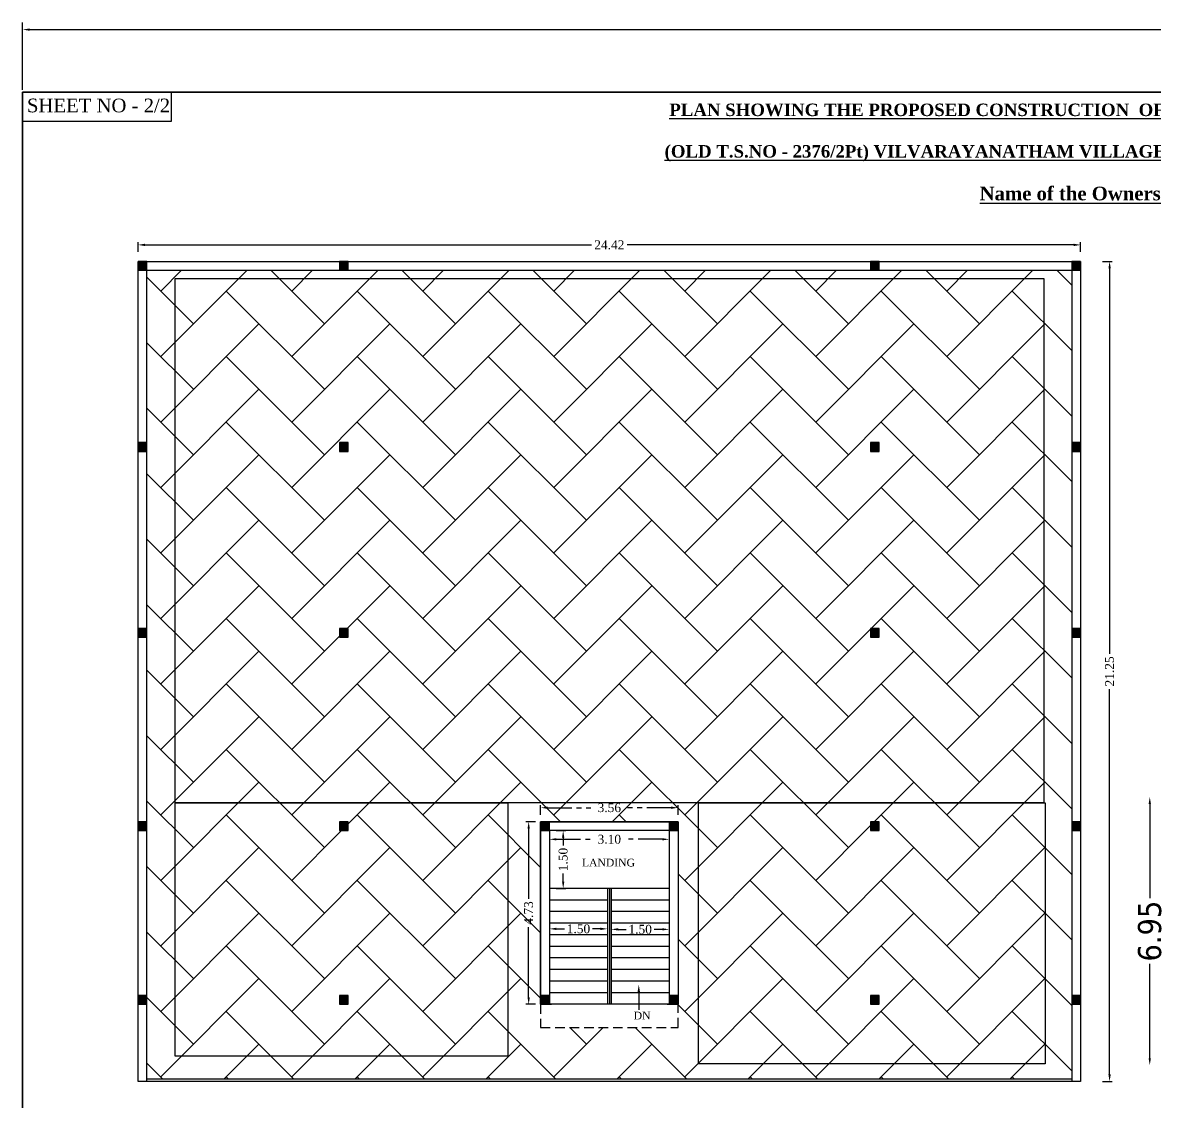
# Model space of a CAD drawing. Header units: metres. Extents: x 17422 to 45078, y -24482 to 1021.
# Drawn here: x 44910.15 to 44939.5, y -24420.85 to -24392.87 of the extents above; entities that cross this region are included whole.
import ezdxf
from ezdxf import colors
from ezdxf.entities.mleader import LeaderData, LeaderLine
from ezdxf.math import Vec2, Vec3

# ---------------------------------------------------------------- set-up
doc = ezdxf.new("R2010")
doc.units = ezdxf.units.M
doc.header["$MEASUREMENT"] = 0
doc.header["$PDMODE"] = 34
for name, pattern in [('DASHED2', [0.375, 0.25, -0.125]), ('HIDDEN', [0.375, 0.25, -0.125]), ('PHANTOM2', [1.25, 0.625, -0.125, 0.125, -0.125, 0.125, -0.125])]:
    doc.linetypes.add(name, pattern=pattern)
for name, color, linetype in [('0 @ 1', 7, 'Continuous'), ('BLK_1_HT_OF_BLDG', 5, 'Continuous'), ('BLK_1_HT_OF_BLDG @ 1', 5, 'Continuous'), ('BLK_1_STAIR_HEADROOM', 1, 'Continuous'), ('SOLAR_PANEL', 3, 'Continuous')]:
    doc.layers.add(name, color=color, linetype=linetype)
doc.layers.add('BLK_1_FLR_2_ROOF_AREA', color=54, linetype='Continuous', lineweight=18)
doc.styles.add('CODE', font='tahoma.ttf', dxfattribs={"height": 0.6})
doc.styles.add('plan9', font='times.ttf', dxfattribs={"height": 9})
doc.styles.get("Standard").update_dxf_attribs({"font": 'times.ttf', "height": 0.23})
doc.dimstyles.new('OUTER', dxfattribs={"dimscale": 0, "dimtxt": 0.3, "dimasz": 0.18, "dimexe": 0.18, "dimexo": 0.0625, "dimgap": 0.09, "dimtad": 0, "dimzin": 0, "dimdsep": 46, "dimtxsty": 'CODE', "dimcen": 0.09, "dimse1": 1, "dimse2": 1, "dimclrd": 256, "dimclrt": 6, "dimadec": 0, "dimazin": 0, "dimtfac": 1, "dimtofl": 0, "dimtmove": 0, "dimatfit": 3, "dimfxl": 0, "dimtolj": 1, "dimtzin": 0, "dimarcsym": 0})

# ---------------------------------------------------------------- blocks, each defined once
blk = doc.blocks.new('*D173')
at = {"color": 0, "linetype": 'HIDDEN', "lineweight": -2}
for p, q in [((44923.8, -24413.872), (44923.8, -24414.214)), ((44926.9, -24413.872), (44926.9, -24414.214))]:
    blk.add_line(p, q, dxfattribs=at)
at = {"color": 0, "linetype": 'PHANTOM2', "lineweight": -2}
for p, q in [((44923.98, -24414.034), (44924.976, -24414.034)), ((44926.72, -24414.034), (44925.725, -24414.034))]:
    blk.add_line(p, q, dxfattribs=at)
at = {"color": 0, "lineweight": 30}
for points in [[(44923.98, -24414.004), (44923.98, -24414.064), (44923.8, -24414.034)], [(44926.72, -24414.004), (44926.72, -24414.064), (44926.9, -24414.034)]]:
    blk.add_solid(points, dxfattribs=at)
at = {"layer": 'Defpoints', "color": 0, "lineweight": 30}
for p in [(44923.8, -24413.809), (44926.9, -24413.809), (44926.9, -24414.034)]:
    blk.add_point(p, dxfattribs=at)
at = {"color": 0, "lineweight": -3, "insert": (44925.35, -24414.034), "char_height": 0.23, "attachment_point": 5}
blk.add_mtext('\\A1;3.10', dxfattribs=at)
blk = doc.blocks.new('*D174')
at = {"color": 0, "linetype": 'HIDDEN', "lineweight": -2}
for p, q in [((44923.974, -24413.809), (44924.334, -24413.809)), ((44923.974, -24415.309), (44924.334, -24415.309))]:
    blk.add_line(p, q, dxfattribs=at)
at = {"color": 0, "linetype": 'PHANTOM2', "lineweight": -2}
for p, q in [((44924.154, -24413.989), (44924.154, -24414.198)), ((44924.154, -24415.129), (44924.154, -24414.921))]:
    blk.add_line(p, q, dxfattribs=at)
at = {"color": 0, "lineweight": 30}
for points in [[(44924.124, -24413.989), (44924.184, -24413.989), (44924.154, -24413.809)], [(44924.124, -24415.129), (44924.184, -24415.129), (44924.154, -24415.309)]]:
    blk.add_solid(points, dxfattribs=at)
at = {"layer": 'Defpoints', "color": 0, "lineweight": 30}
for p in [(44923.8, -24413.809), (44923.8, -24415.309), (44924.154, -24415.309)]:
    blk.add_point(p, dxfattribs=at)
at = {"color": 0, "lineweight": -3, "insert": (44924.154, -24414.559), "char_height": 0.23, "attachment_point": 5, "rotation": 90}
blk.add_mtext('\\A1;1.50', dxfattribs=at)
blk = doc.blocks.new('*D175')
at = {"color": 0, "linetype": 'HIDDEN', "lineweight": -2}
for p, q in [((44923.8, -24416.272), (44923.8, -24416.535)), ((44925.3, -24416.272), (44925.3, -24416.535))]:
    blk.add_line(p, q, dxfattribs=at)
at = {"color": 0, "linetype": 'PHANTOM2', "lineweight": -2}
for p, q in [((44923.98, -24416.355), (44924.189, -24416.355)), ((44925.12, -24416.355), (44924.912, -24416.355))]:
    blk.add_line(p, q, dxfattribs=at)
at = {"color": 0, "lineweight": 30}
for points in [[(44923.98, -24416.325), (44923.98, -24416.385), (44923.8, -24416.355)], [(44925.12, -24416.325), (44925.12, -24416.385), (44925.3, -24416.355)]]:
    blk.add_solid(points, dxfattribs=at)
at = {"layer": 'Defpoints', "color": 0, "lineweight": 30}
for p in [(44923.8, -24416.209), (44925.3, -24416.209), (44923.8, -24416.355)]:
    blk.add_point(p, dxfattribs=at)
at = {"color": 0, "lineweight": -3, "insert": (44924.55, -24416.355), "char_height": 0.23, "attachment_point": 5}
blk.add_mtext('\\A1;1.50', dxfattribs=at)
blk = doc.blocks.new('*D176')
at = {"color": 0, "linetype": 'HIDDEN', "lineweight": -2}
for p, q in [((44925.4, -24416.272), (44925.4, -24416.548)), ((44926.9, -24416.272), (44926.9, -24416.548))]:
    blk.add_line(p, q, dxfattribs=at)
at = {"color": 0, "linetype": 'PHANTOM2', "lineweight": -2}
for p, q in [((44925.58, -24416.368), (44925.789, -24416.368)), ((44926.72, -24416.368), (44926.512, -24416.368))]:
    blk.add_line(p, q, dxfattribs=at)
at = {"color": 0, "lineweight": 30}
for points in [[(44925.58, -24416.338), (44925.58, -24416.398), (44925.4, -24416.368)], [(44926.72, -24416.338), (44926.72, -24416.398), (44926.9, -24416.368)]]:
    blk.add_solid(points, dxfattribs=at)
at = {"layer": 'Defpoints', "color": 0, "lineweight": 30}
for p in [(44925.4, -24416.209), (44926.9, -24416.209), (44925.4, -24416.368)]:
    blk.add_point(p, dxfattribs=at)
at = {"color": 0, "lineweight": -3, "insert": (44926.15, -24416.368), "char_height": 0.23, "attachment_point": 5}
blk.add_mtext('\\A1;1.50', dxfattribs=at)
blk = doc.blocks.new('*D177')
at = {"color": 0, "linetype": 'HIDDEN', "lineweight": -2}
for p, q in [((44923.57, -24413.396), (44923.57, -24413.036)), ((44927.13, -24413.396), (44927.13, -24413.036))]:
    blk.add_line(p, q, dxfattribs=at)
at = {"color": 0, "linetype": 'PHANTOM2', "lineweight": -2}
for p, q in [((44923.75, -24413.216), (44924.977, -24413.216)), ((44926.95, -24413.216), (44925.724, -24413.216))]:
    blk.add_line(p, q, dxfattribs=at)
at = {"color": 0, "lineweight": 30}
for points in [[(44923.75, -24413.186), (44923.75, -24413.246), (44923.57, -24413.216)], [(44926.95, -24413.186), (44926.95, -24413.246), (44927.13, -24413.216)]]:
    blk.add_solid(points, dxfattribs=at)
at = {"layer": 'Defpoints', "color": 0, "lineweight": 30}
for p in [(44927.13, -24413.216), (44923.57, -24413.579), (44927.13, -24413.579)]:
    blk.add_point(p, dxfattribs=at)
at = {"color": 0, "lineweight": -3, "insert": (44925.35, -24413.216), "char_height": 0.23, "attachment_point": 5}
blk.add_mtext('\\A1;3.56', dxfattribs=at)
blk = doc.blocks.new('*D178')
at = {"color": 0, "linetype": 'HIDDEN', "lineweight": -2}
for p, q in [((44923.44, -24413.579), (44923.08, -24413.579)), ((44923.44, -24418.309), (44923.08, -24418.309))]:
    blk.add_line(p, q, dxfattribs=at)
at = {"color": 0, "lineweight": -2}
for p, q in [((44923.26, -24413.759), (44923.26, -24415.574)), ((44923.26, -24418.129), (44923.26, -24416.315))]:
    blk.add_line(p, q, dxfattribs=at)
at = {"color": 0, "lineweight": 30}
for points in [[(44923.23, -24413.759), (44923.29, -24413.759), (44923.26, -24413.579)], [(44923.23, -24418.129), (44923.29, -24418.129), (44923.26, -24418.309)]]:
    blk.add_solid(points, dxfattribs=at)
at = {"layer": 'Defpoints', "color": 0, "lineweight": 30}
for p in [(44923.57, -24413.579), (44923.26, -24418.309), (44923.57, -24418.309)]:
    blk.add_point(p, dxfattribs=at)
at = {"color": 0, "lineweight": -3, "insert": (44923.26, -24415.944), "char_height": 0.23, "attachment_point": 5, "rotation": 90}
blk.add_mtext('\\A1;4.73', dxfattribs=at)
blk = doc.blocks.new('*D183')
at = {"color": 0, "lineweight": -2}
for p, q in [((44910.149, -24394.612), (44910.149, -24392.87)), ((44910.329, -24393.05), (44947.007, -24393.05)), ((44984.605, -24393.05), (44947.927, -24393.05)), ((44984.785, -24394.612), (44984.785, -24392.87))]:
    blk.add_line(p, q, dxfattribs=at)
at = {"color": 0, "lineweight": 30}
for points in [[(44910.329, -24393.02), (44910.329, -24393.08), (44910.149, -24393.05)], [(44984.605, -24393.02), (44984.605, -24393.08), (44984.785, -24393.05)]]:
    blk.add_solid(points, dxfattribs=at)
at = {"layer": 'Defpoints', "color": 0, "lineweight": 30}
for p in [(44910.149, -24393.05), (44910.149, -24394.674), (44984.785, -24394.674)]:
    blk.add_point(p, dxfattribs=at)
at = {"color": 0, "lineweight": 30, "insert": (44947.467, -24393.05), "char_height": 0.23, "attachment_point": 5}
blk.add_mtext('\\A1;74.64', dxfattribs=at)
blk = doc.blocks.new('*D185')
at = {"color": 0, "linetype": 'HIDDEN', "lineweight": -2}
for p, q in [((44913.14, -24398.809), (44913.14, -24398.449)), ((44937.561, -24398.809), (44937.561, -24398.449))]:
    blk.add_line(p, q, dxfattribs=at)
at = {"color": 0, "lineweight": -2}
for p, q in [((44913.32, -24398.629), (44924.889, -24398.629)), ((44937.381, -24398.629), (44925.812, -24398.629))]:
    blk.add_line(p, q, dxfattribs=at)
at = {"color": 0, "lineweight": 30}
for points in [[(44913.32, -24398.599), (44913.32, -24398.659), (44913.14, -24398.629)], [(44937.381, -24398.599), (44937.381, -24398.659), (44937.561, -24398.629)]]:
    blk.add_solid(points, dxfattribs=at)
at = {"layer": 'Defpoints', "color": 0, "lineweight": 30}
for p in [(44937.561, -24398.629), (44913.14, -24399.056), (44937.561, -24399.056)]:
    blk.add_point(p, dxfattribs=at)
at = {"color": 0, "lineweight": -3, "insert": (44925.35, -24398.629), "char_height": 0.23, "attachment_point": 5}
blk.add_mtext('\\A1;24.42', dxfattribs=at)
blk = doc.blocks.new('*D186')
at = {"color": 0, "linetype": 'HIDDEN', "lineweight": -2}
for p, q in [((44938.132, -24399.056), (44938.492, -24399.056)), ((44938.132, -24420.309), (44938.492, -24420.309))]:
    blk.add_line(p, q, dxfattribs=at)
at = {"color": 0, "lineweight": -2}
for p, q in [((44938.312, -24399.236), (44938.312, -24409.225)), ((44938.312, -24420.129), (44938.312, -24410.14))]:
    blk.add_line(p, q, dxfattribs=at)
at = {"color": 0, "lineweight": 30}
for points in [[(44938.282, -24399.236), (44938.342, -24399.236), (44938.312, -24399.056)], [(44938.282, -24420.129), (44938.342, -24420.129), (44938.312, -24420.309)]]:
    blk.add_solid(points, dxfattribs=at)
at = {"layer": 'Defpoints', "color": 0, "lineweight": 30}
for p in [(44937.915, -24399.056), (44937.915, -24420.309), (44938.312, -24420.309)]:
    blk.add_point(p, dxfattribs=at)
at = {"color": 0, "lineweight": -3, "insert": (44938.312, -24409.683), "char_height": 0.23, "attachment_point": 5, "rotation": 90}
blk.add_mtext('\\A1;21.25', dxfattribs=at)
blk = doc.blocks.new('*D197')
at = {"layer": 'BLK_1_HT_OF_BLDG', "lineweight": -2}
for p, q in [((44939.353, -24413.118), (44939.353, -24415.561)), ((44939.353, -24419.708), (44939.353, -24417.265))]:
    blk.add_line(p, q, dxfattribs=at)
at = {"layer": 'BLK_1_HT_OF_BLDG', "lineweight": 30}
for points in [[(44939.323, -24413.118), (44939.383, -24413.118), (44939.353, -24412.938)], [(44939.323, -24419.708), (44939.383, -24419.708), (44939.353, -24419.888)]]:
    blk.add_solid(points, dxfattribs=at)
at = {"layer": 'Defpoints', "color": 0, "lineweight": 30}
for p in [(44939.353, -24412.938), (44941.613, -24412.938), (44941.613, -24419.888)]:
    blk.add_point(p, dxfattribs=at)
at = {"layer": 'BLK_1_HT_OF_BLDG', "color": 6, "lineweight": 30, "insert": (44939.353, -24416.413), "char_height": 0.6, "attachment_point": 5, "rotation": 90, "style": 'CODE'}
blk.add_mtext('\\A1;6.95', dxfattribs=at)

msp = doc.modelspace()

# ---------------------------------------------------------------- hatches: boundary and pattern name
at = {"lineweight": -3}
h = msp.add_hatch(color=256, dxfattribs=at)
h.dxf.hatch_style = 1
h.paths.add_polyline_path([(44913.3701, -24399.05596), (44913.1401, -24399.05596), (44913.1401, -24399.28596), (44913.3701, -24399.28596)])
h = msp.add_hatch(color=256, dxfattribs=at)
h.dxf.hatch_style = 1
h.paths.add_polyline_path([(44918.58521, -24399.05596), (44918.35521, -24399.05596), (44918.35521, -24399.28596), (44918.58521, -24399.28596)])
h = msp.add_hatch(color=256, dxfattribs=at)
h.dxf.hatch_style = 1
h.paths.add_polyline_path([(44932.34542, -24399.05596), (44932.11542, -24399.05596), (44932.11542, -24399.28596), (44932.34542, -24399.28596)])
h = msp.add_hatch(color=256, dxfattribs=at)
h.dxf.hatch_style = 1
h.paths.add_polyline_path([(44937.56053, -24399.05596), (44937.33053, -24399.05596), (44937.33053, -24399.28596), (44937.56053, -24399.28596)])
h = msp.add_hatch(dxfattribs=at)
h.set_pattern_fill('AR-HBONE', color=256, scale=0.3)
h.set_pattern_definition([(45, (-11496.4257, -2560.4092), (0, 1.697056275), [3.6, -1.2]), (135, (-11495.5772, -2559.5607), (1e-16, 1.697056275), [3.6, -1.2])])
h.paths.add_polyline_path([(44937.33053, -24399.28596), (44926.81531, -24399.28596), (44913.3701, -24399.28596), (44913.3701, -24420.24942), (44937.33053, -24420.24942)])
h.paths.add_polyline_path([(44918.35521, -24413.80942), (44918.35521, -24413.57942), (44918.58521, -24413.57942), (44918.58521, -24413.80942)], flags=16)
h.paths.add_polyline_path([(44918.35521, -24418.07942), (44918.58521, -24418.07942), (44918.58521, -24418.30942), (44918.35521, -24418.30942)], flags=16)
h.paths.add_polyline_path([(44918.35521, -24408.79769), (44918.35521, -24408.56769), (44918.58521, -24408.56769), (44918.58521, -24408.79769)], flags=16)
h.paths.add_polyline_path([(44923.57031, -24413.57942), (44923.80031, -24413.57942), (44927.13031, -24413.57942), (44927.13031, -24413.80942), (44927.13031, -24418.30942), (44927.13031, -24418.90942), (44923.57031, -24418.90942), (44923.57031, -24418.30942), (44923.57031, -24418.07942)], flags=16)
h.paths.add_polyline_path([(44923.80031, -24413.80942), (44926.90031, -24413.80942), (44926.90031, -24418.07942), (44927.13031, -24418.07942), (44927.13031, -24418.30942), (44926.90031, -24418.30942), (44926.85031, -24418.30942), (44923.85031, -24418.30942), (44923.80031, -24418.30942)], flags=0)
h.paths.add_polyline_path([(44923.80031, -24415.30942), (44925.30031, -24415.30942), (44926.90031, -24415.30942), (44926.90031, -24418.00942), (44926.11283, -24418.00942), (44926.11283, -24418.23132), (44926.11283, -24418.30942), (44925.30031, -24418.30942), (44925.30031, -24418.00942), (44923.80031, -24418.00942)], flags=0)
h.paths.add_polyline_path([(44918.35521, -24403.98433), (44918.35521, -24403.75433), (44918.58521, -24403.75433), (44918.58521, -24403.98433)], flags=16)
h.paths.add_polyline_path([(44932.11542, -24413.80942), (44932.11542, -24413.57942), (44932.34542, -24413.57942), (44932.34542, -24413.80942)], flags=16)
h.paths.add_polyline_path([(44932.11542, -24418.07942), (44932.34542, -24418.07942), (44932.34542, -24418.30942), (44932.11542, -24418.30942)], flags=16)
h.paths.add_polyline_path([(44932.11542, -24408.79769), (44932.11542, -24408.56769), (44932.34542, -24408.56769), (44932.34542, -24408.79769)], flags=16)
h.paths.add_polyline_path([(44932.11542, -24403.98433), (44932.11542, -24403.75433), (44932.34542, -24403.75433), (44932.34542, -24403.98433)], flags=16)
h.paths.add_polyline_path([(44924.99483, -24414.27739), (44925.70414, -24414.27739), (44925.70414, -24413.7863), (44924.99483, -24413.7863)], flags=8)
h.paths.add_polyline_path([(44924.39791, -24414.92793), (44924.39791, -24414.21861), (44923.90682, -24414.21861), (44923.90682, -24414.92793)], flags=8)
h.paths.add_polyline_path([(44924.18181, -24416.59912), (44924.89113, -24416.59912), (44924.89113, -24416.10803), (44924.18181, -24416.10803)], flags=8)
h.paths.add_polyline_path([(44925.78181, -24416.61164), (44926.49113, -24416.61164), (44926.49113, -24416.12054), (44925.78181, -24416.12054)], flags=8)
h.paths.add_polyline_path([(44924.99532, -24413.45932), (44925.70464, -24413.45932), (44925.70464, -24412.96823), (44924.99532, -24412.96823)], flags=24)
h.paths.add_polyline_path([(44923.50356, -24416.28764), (44923.50356, -24415.57832), (44923.01247, -24415.57832), (44923.01247, -24416.28764)], flags=24)
h.paths.add_polyline_path([(44924.58381, -24414.85172), (44926.02887, -24414.85172), (44926.02887, -24414.42468), (44924.58381, -24414.42468)], flags=8)
h.paths.add_polyline_path([(44925.92618, -24418.81613), (44926.45271, -24418.81613), (44926.45271, -24418.3891), (44925.92618, -24418.3891)], flags=8)
h = msp.add_hatch(color=256, dxfattribs=at)
h.dxf.hatch_style = 1
h.paths.add_polyline_path([(44913.3701, -24403.75433), (44913.1401, -24403.75433), (44913.1401, -24403.98433), (44913.3701, -24403.98433)])
h = msp.add_hatch(color=256, dxfattribs=at)
h.dxf.hatch_style = 1
h.paths.add_polyline_path([(44918.58521, -24403.75433), (44918.35521, -24403.75433), (44918.35521, -24403.98433), (44918.58521, -24403.98433)])
h = msp.add_hatch(color=256, dxfattribs=at)
h.dxf.hatch_style = 1
h.paths.add_polyline_path([(44932.34542, -24403.75433), (44932.11542, -24403.75433), (44932.11542, -24403.98433), (44932.34542, -24403.98433)])
h = msp.add_hatch(color=256, dxfattribs=at)
h.dxf.hatch_style = 1
h.paths.add_polyline_path([(44937.56053, -24403.75433), (44937.33053, -24403.75433), (44937.33053, -24403.98433), (44937.56053, -24403.98433)])
h = msp.add_hatch(color=256, dxfattribs=at)
h.dxf.hatch_style = 1
h.paths.add_polyline_path([(44913.3701, -24408.56769), (44913.1401, -24408.56769), (44913.1401, -24408.79769), (44913.3701, -24408.79769)])
h = msp.add_hatch(color=256, dxfattribs=at)
h.dxf.hatch_style = 1
h.paths.add_polyline_path([(44918.58521, -24408.56769), (44918.35521, -24408.56769), (44918.35521, -24408.79769), (44918.58521, -24408.79769)])
h = msp.add_hatch(color=256, dxfattribs=at)
h.dxf.hatch_style = 1
h.paths.add_polyline_path([(44932.34542, -24408.56769), (44932.11542, -24408.56769), (44932.11542, -24408.79769), (44932.34542, -24408.79769)])
h = msp.add_hatch(color=256, dxfattribs=at)
h.dxf.hatch_style = 1
h.paths.add_polyline_path([(44937.56053, -24408.56769), (44937.33053, -24408.56769), (44937.33053, -24408.79769), (44937.56053, -24408.79769)])
h = msp.add_hatch(color=256, dxfattribs=at)
h.dxf.hatch_style = 1
h.paths.add_polyline_path([(44913.3701, -24413.57942), (44913.1401, -24413.57942), (44913.1401, -24413.80942), (44913.3701, -24413.80942)])
h = msp.add_hatch(color=256, dxfattribs=at)
h.dxf.hatch_style = 1
h.paths.add_polyline_path([(44918.58521, -24413.57942), (44918.35521, -24413.57942), (44918.35521, -24413.80942), (44918.58521, -24413.80942)])
h = msp.add_hatch(color=256, dxfattribs=at)
h.dxf.hatch_style = 1
h.paths.add_polyline_path([(44923.80031, -24413.57942), (44923.57031, -24413.57942), (44923.57031, -24413.80942), (44923.80031, -24413.80942)])
h = msp.add_hatch(color=256, dxfattribs=at)
h.dxf.hatch_style = 1
h.paths.add_polyline_path([(44927.13031, -24413.57942), (44926.90031, -24413.57942), (44926.90031, -24413.80942), (44927.13031, -24413.80942)])
h = msp.add_hatch(color=256, dxfattribs=at)
h.dxf.hatch_style = 1
h.paths.add_polyline_path([(44932.34542, -24413.57942), (44932.11542, -24413.57942), (44932.11542, -24413.80942), (44932.34542, -24413.80942)])
h = msp.add_hatch(color=256, dxfattribs=at)
h.dxf.hatch_style = 1
h.paths.add_polyline_path([(44937.56053, -24413.57942), (44937.33053, -24413.57942), (44937.33053, -24413.80942), (44937.56053, -24413.80942)])
h = msp.add_hatch(color=256, dxfattribs=at)
h.dxf.hatch_style = 1
h.paths.add_polyline_path([(44913.3701, -24418.07942), (44913.1401, -24418.07942), (44913.1401, -24418.30942), (44913.3701, -24418.30942)])
h = msp.add_hatch(color=256, dxfattribs=at)
h.dxf.hatch_style = 1
h.paths.add_polyline_path([(44918.58521, -24418.07942), (44918.35521, -24418.07942), (44918.35521, -24418.30942), (44918.58521, -24418.30942)])
h = msp.add_hatch(color=256, dxfattribs=at)
h.dxf.hatch_style = 1
h.paths.add_polyline_path([(44923.80031, -24418.07942), (44923.57031, -24418.07942), (44923.57031, -24418.30942), (44923.80031, -24418.30942)])
h = msp.add_hatch(color=256, dxfattribs=at)
h.dxf.hatch_style = 1
h.paths.add_polyline_path([(44927.13031, -24418.07942), (44926.90031, -24418.07942), (44926.90031, -24418.30942), (44927.13031, -24418.30942)])
h = msp.add_hatch(color=256, dxfattribs=at)
h.dxf.hatch_style = 1
h.paths.add_polyline_path([(44932.34542, -24418.07942), (44932.11542, -24418.07942), (44932.11542, -24418.30942), (44932.34542, -24418.30942)])
h = msp.add_hatch(color=256, dxfattribs=at)
h.dxf.hatch_style = 1
h.paths.add_polyline_path([(44937.56053, -24418.07942), (44937.33053, -24418.07942), (44937.33053, -24418.30942), (44937.56053, -24418.30942)])

# ---------------------------------------------------------------- linework, layer by layer
for p, q in [((44913.1401, -24399.05596), (44937.56053, -24399.05596)), ((44913.1401, -24420.30942), (44913.1401, -24399.05596)), ((44913.1401, -24418.30942), (44913.1401, -24399.05596)), ((44913.1401, -24399.05596), (44937.56053, -24399.05596)), ((44937.56053, -24399.05596), (44937.56053, -24420.30942)), ((44937.56053, -24399.05596), (44937.56053, -24418.30942)), ((44913.3701, -24399.28596), (44932.11542, -24399.28596)), ((44913.3701, -24420.30942), (44913.3701, -24399.28596)), ((44926.81531, -24399.28596), (44937.33053, -24399.28596)), ((44937.33053, -24399.28596), (44937.33053, -24420.30942)), ((44923.57031, -24413.57942), (44923.57031, -24418.30942)), ((44927.13031, -24413.57942), (44927.13031, -24418.30942)), ((44923.80031, -24413.80942), (44923.80031, -24418.30942)), ((44926.90031, -24413.80942), (44926.90031, -24418.30942)), ((44923.80031, -24415.30942), (44923.80031, -24418.30942)), ((44925.30031, -24415.30942), (44925.30031, -24418.30942)), ((44925.35031, -24415.30942), (44925.35031, -24418.30942)), ((44925.40031, -24415.30942), (44925.40031, -24418.30942)), ((44926.90031, -24415.30942), (44926.90031, -24418.30942)), ((44923.62031, -24418.30942), (44923.85031, -24418.30942)), ((44926.85031, -24418.30942), (44923.85031, -24418.30942)), ((44926.85031, -24418.30942), (44927.08031, -24418.30942)), ((44937.56053, -24420.30942), (44913.1401, -24420.30942)), ((44937.33053, -24420.24942), (44913.3701, -24420.24942))]:
    msp.add_line(p, q, dxfattribs=at)
at = {"lineweight": 30}
for points in [[(44910.14898, -24450.37317), (44972.28704, -24450.37317), (44972.28704, -24394.67421), (44910.14898, -24394.67421)], [(44910.14898, -24394.67421), (44984.78496, -24394.67421), (44984.78496, -24450.37317), (44910.14898, -24450.37317)]]:
    msp.add_lwpolyline(points, close=True, dxfattribs=at)
msp.add_lwpolyline([(44910.14898, -24394.67421), (44913.99849, -24394.67421), (44913.99849, -24395.43522), (44910.14898, -24395.43522)], close=True)
at = {"lineweight": -3}
for points in [[(44913.3701, -24399.05596), (44913.1401, -24399.05596), (44913.1401, -24399.28596), (44913.3701, -24399.28596)], [(44918.58521, -24399.05596), (44918.35521, -24399.05596), (44918.35521, -24399.28596), (44918.58521, -24399.28596)], [(44932.34542, -24399.05596), (44932.11542, -24399.05596), (44932.11542, -24399.28596), (44932.34542, -24399.28596)], [(44937.56053, -24399.05596), (44937.33053, -24399.05596), (44937.33053, -24399.28596), (44937.56053, -24399.28596)], [(44913.3701, -24403.75433), (44913.1401, -24403.75433), (44913.1401, -24403.98433), (44913.3701, -24403.98433)], [(44918.58521, -24403.75433), (44918.35521, -24403.75433), (44918.35521, -24403.98433), (44918.58521, -24403.98433)], [(44932.34542, -24403.75433), (44932.11542, -24403.75433), (44932.11542, -24403.98433), (44932.34542, -24403.98433)], [(44937.56053, -24403.75433), (44937.33053, -24403.75433), (44937.33053, -24403.98433), (44937.56053, -24403.98433)], [(44913.3701, -24408.56769), (44913.1401, -24408.56769), (44913.1401, -24408.79769), (44913.3701, -24408.79769)], [(44918.58521, -24408.56769), (44918.35521, -24408.56769), (44918.35521, -24408.79769), (44918.58521, -24408.79769)], [(44932.34542, -24408.56769), (44932.11542, -24408.56769), (44932.11542, -24408.79769), (44932.34542, -24408.79769)], [(44937.56053, -24408.56769), (44937.33053, -24408.56769), (44937.33053, -24408.79769), (44937.56053, -24408.79769)], [(44913.3701, -24413.57942), (44913.1401, -24413.57942), (44913.1401, -24413.80942), (44913.3701, -24413.80942)], [(44918.58521, -24413.57942), (44918.35521, -24413.57942), (44918.35521, -24413.80942), (44918.58521, -24413.80942)], [(44923.80031, -24413.57942), (44923.57031, -24413.57942), (44923.57031, -24413.80942), (44923.80031, -24413.80942)], [(44927.13031, -24413.57942), (44926.90031, -24413.57942), (44926.90031, -24413.80942), (44927.13031, -24413.80942)], [(44932.34542, -24413.57942), (44932.11542, -24413.57942), (44932.11542, -24413.80942), (44932.34542, -24413.80942)], [(44937.56053, -24413.57942), (44937.33053, -24413.57942), (44937.33053, -24413.80942), (44937.56053, -24413.80942)], [(44913.3701, -24418.07942), (44913.1401, -24418.07942), (44913.1401, -24418.30942), (44913.3701, -24418.30942)], [(44918.58521, -24418.07942), (44918.35521, -24418.07942), (44918.35521, -24418.30942), (44918.58521, -24418.30942)], [(44923.80031, -24418.07942), (44923.57031, -24418.07942), (44923.57031, -24418.30942), (44923.80031, -24418.30942)], [(44927.13031, -24418.07942), (44926.90031, -24418.07942), (44926.90031, -24418.30942), (44927.13031, -24418.30942)], [(44932.34542, -24418.07942), (44932.11542, -24418.07942), (44932.11542, -24418.30942), (44932.34542, -24418.30942)], [(44937.56053, -24418.07942), (44937.33053, -24418.07942), (44937.33053, -24418.30942), (44937.56053, -24418.30942)]]:
    msp.add_lwpolyline(points, close=True, dxfattribs=at)
for points in [[(44927.13031, -24413.57942), (44923.57031, -24413.57942)], [(44926.90031, -24413.80942), (44923.80031, -24413.80942)], [(44925.30031, -24415.30942), (44923.80031, -24415.30942)], [(44926.90031, -24415.30942), (44925.30031, -24415.30942)], [(44925.30031, -24415.60942), (44923.80031, -24415.60942)], [(44926.90031, -24415.60942), (44925.40031, -24415.60942)], [(44925.30031, -24415.90942), (44923.80031, -24415.90942)], [(44926.90031, -24415.90942), (44925.40031, -24415.90942)], [(44925.30031, -24416.20942), (44923.80031, -24416.20942)], [(44926.90031, -24416.20942), (44925.40031, -24416.20942)], [(44925.30031, -24416.50942), (44923.80031, -24416.50942)], [(44926.90031, -24416.50942), (44925.40031, -24416.50942)], [(44925.30031, -24416.80942), (44923.80031, -24416.80942)], [(44926.90031, -24416.80942), (44925.40031, -24416.80942)], [(44925.30031, -24417.10942), (44923.80031, -24417.10942)], [(44926.90031, -24417.10942), (44925.40031, -24417.10942)], [(44925.30031, -24417.40942), (44923.80031, -24417.40942)], [(44926.90031, -24417.40942), (44925.40031, -24417.40942)], [(44925.30031, -24417.70942), (44923.80031, -24417.70942)], [(44926.90031, -24417.70942), (44925.40031, -24417.70942)], [(44925.30031, -24418.00942), (44923.80031, -24418.00942)], [(44926.90031, -24418.00942), (44925.40031, -24418.00942)], [(44926.85031, -24418.30942), (44923.85031, -24418.30942)]]:
    msp.add_lwpolyline(points, dxfattribs=at)
at = {"linetype": 'DASHED2', "lineweight": -3}
msp.add_lwpolyline([(44923.57031, -24418.30942), (44923.57031, -24418.90942), (44927.13031, -24418.90942), (44927.13031, -24418.30942)], dxfattribs=at)
at = {"layer": 'BLK_1_FLR_2_ROOF_AREA', "lineweight": -3}
msp.add_lwpolyline([(44913.1401, -24399.05596), (44937.56053, -24399.05596), (44937.56053, -24420.30942), (44913.1401, -24420.30942)], close=True, dxfattribs=at)
at = {"layer": 'BLK_1_STAIR_HEADROOM', "color": 1}
msp.add_lwpolyline([(44923.57031, -24413.57942), (44927.13031, -24413.57942), (44927.13031, -24418.30942), (44923.57031, -24418.30942)], close=True, dxfattribs=at)
at = {"layer": 'SOLAR_PANEL', "color": 3, "lineweight": 30}
for points in [[(44914.10031, -24399.50155), (44936.60975, -24399.50155), (44936.60975, -24413.08763), (44914.10031, -24413.08763)], [(44914.10031, -24413.08763), (44922.71711, -24413.08763), (44922.71711, -24419.65521), (44914.10031, -24419.65521)], [(44927.65745, -24413.08763), (44936.64213, -24413.08763), (44936.64213, -24419.84886), (44927.65745, -24419.84886)]]:
    msp.add_lwpolyline(points, close=True, dxfattribs=at)

# ---------------------------------------------------------------- texts
at = {"width": 79.9406327, "attachment_point": 1, "style": 'plan9'}
for s, insert, char_height in [('SHEET NO - 2/2', (44910.26092, -24394.83856), 0.3549699), ('\\A1;{\\fTimes New Roman|b1|i0|c0|p18;\\H0.90909x;\\L PLAN SHOWING THE PROPOSED CONSTRUCTION  OF  R.C.C. ROOF  COMMERCIAL  BUILDING IN WARD NO - 7, BLOCK NO - 34, T.S.NO - 2170/2B, 2C& 2D\\P\\P(OLD T.S.NO - 2376/2Pt) VILVARAYANATHAM VILLAGE, CUDDALORE  CITY MUNICIPAL CORPORATION, CUDDALORE TALUK & DISTRICT.\\l\\P \\P                                                                   \\H1.1x;\\LName of the Owners:-1. Thiru.P.J.Baskar   S/o R.Jangal  \\P\\H0.90909x;\\l                                                                                                            \\H1.0846x; \\L2. \\H1.0142x;Smt.B.Adhilakshmi  W/o P.J.Baskar   \\H0.90909x;\\l\\P\\P^I}', (44926.78172, -24394.96765), 0.35496995)]:
    msp.add_mtext(s, dxfattribs=dict(at, insert=insert, char_height=char_height))
at = {"lineweight": -3, "ltscale": 0.23, "char_height": 0.2, "width": 0.3186018, "attachment_point": 1, "style": 'plan9'}
for s, insert in [('LANDING', (44924.63972, -24414.53784)), ('DN', (44925.98123, -24418.50226))]:
    msp.add_mtext(s, dxfattribs=dict(at, insert=insert))

# ---------------------------------------------------------------- dimensions: what is measured, and where the dimension line sits
at = {"layer": '0 @ 1', "lineweight": 30}
dim = msp.add_linear_dim(base=(44910.14898, -24393.04972), p1=(44984.78496, -24394.67421), p2=(44910.14898, -24394.67421), dimstyle='OUTER', override={"dimscale": 1, "dimtxt": 0.23, "dimtxsty": 'Standard', "dimse1": 0, "dimse2": 0, "dimclrd": 0, "dimclrt": 0, "dimtix": 0, "dimtofl": 0, "dimtmove": 0, "dimatfit": 3, "dimfxl": 20}, dxfattribs=at)
dim.commit()
dim.dimension.update_dxf_attribs({"geometry": '*D183', "text_midpoint": (44947.46697, -24393.04972)})
at = {"layer": '0 @ 1', "lineweight": -3}
dim = msp.add_linear_dim(base=(44937.56053, -24398.62924), p1=(44913.1401, -24399.05596), p2=(44937.56053, -24399.05596), dimstyle='OUTER', override={"dimscale": 1, "dimtxt": 0.23, "dimtxsty": 'Standard', "dimse1": 0, "dimse2": 0, "dimclrd": 0, "dimclrt": 0, "dimtix": 0, "dimtofl": 0, "dimtmove": 0, "dimatfit": 3, "dimfxl": 0.18, "dimarcsym": 2}, dxfattribs=at)
dim.commit()
dim.dimension.update_dxf_attribs({"geometry": '*D185', "text_midpoint": (44925.35031, -24398.62924)})
dim = msp.add_linear_dim(base=(44938.3118, -24420.30942), p1=(44937.91518, -24399.05596), p2=(44937.91518, -24420.30942), angle=90, dimstyle='OUTER', override={"dimscale": 1, "dimtxt": 0.23, "dimtxsty": 'Standard', "dimse1": 0, "dimse2": 0, "dimclrd": 0, "dimclrt": 0, "dimtix": 0, "dimtofl": 0, "dimtmove": 0, "dimatfit": 3, "dimfxl": 0.18, "dimarcsym": 2}, dxfattribs=at)
dim.commit()
dim.dimension.update_dxf_attribs({"geometry": '*D186', "text_midpoint": (44938.3118, -24409.68269)})
for p1, p2, distance, picture, middle in [((44923.57031, -24413.57942), (44927.13031, -24413.57942), 0.36374, '*D177', (44925.35031, -24413.21568)), ((44923.57031, -24413.57942), (44923.57031, -24418.30942), -0.31039, '*D178', (44923.25992, -24415.94442)), ((44923.80031, -24413.80942), (44926.90031, -24413.80942), -0.22433, '*D173', (44925.35031, -24414.03375)), ((44923.80031, -24413.80942), (44923.80031, -24415.30942), 0.35396, '*D174', (44924.15427, -24414.55942)), ((44925.30031, -24416.20942), (44923.80031, -24416.20942), 0.14606, '*D175', (44924.55031, -24416.35548)), ((44926.90031, -24416.20942), (44925.40031, -24416.20942), 0.15857, '*D176', (44926.15031, -24416.368))]:
    dim = msp.add_aligned_dim(p1=p1, p2=p2, distance=distance, dimstyle='OUTER', override={"dimscale": 1, "dimtxt": 0.23, "dimtxsty": 'Standard', "dimse1": 0, "dimse2": 0, "dimclrd": 0, "dimclrt": 0, "dimtix": 0, "dimtofl": 0, "dimtmove": 0, "dimatfit": 3, "dimfxl": 0.18, "dimarcsym": 2}, dxfattribs=at)
    dim.commit()
    dim.dimension.update_dxf_attribs({"geometry": picture, "text_midpoint": middle})
at = {"layer": 'BLK_1_HT_OF_BLDG @ 1', "color": 5, "lineweight": 30}
dim = msp.add_aligned_dim(p1=(44941.6131, -24419.88831), p2=(44941.6131, -24412.93831), distance=2.2605, dimstyle='OUTER', override={"dimscale": 1, "dimtix": 0, "dimtofl": 0, "dimtmove": 0, "dimatfit": 3}, dxfattribs=at)
dim.commit()
dim.dimension.update_dxf_attribs({"geometry": '*D197', "text_midpoint": (44939.3526, -24416.41331)})

# ---------------------------------------------------------------- leaders
at = {"lineweight": -3}
ml = msp.add_multileader_mtext('Standard', dxfattribs=at)
ml.set_content('', color=256)
ml.set_leader_properties()
ml.build(insert=Vec2(0, 0))
ml.multileader.update_dxf_attribs({"text_right_attachment_type": 6, "dogleg_length": 0.36, "arrow_head_size": 0.2})
ctx = ml.context
ctx.base_point, ctx.char_height, ctx.arrow_head_size, ctx.landing_gap_size, ctx.plane_origin, ctx.plane_x_axis, ctx.plane_y_axis = Vec3(44926.11283, -24418.45265), 0.18, 0.2, 0.09, Vec3(44926.11283, -24417.79875), Vec3(0, -1), Vec3(1, 0)
ctx.right_attachment = 6
notes = []
notes.append((ctx, [(0, (1, 1, 0), (44926.11283, -24418.23132), (0, -1), 0.22133, [(0, [(44926.11283, -24417.79875)], 0, [])])]))
ctx.mtext.insert, ctx.mtext.text_direction, ctx.mtext.rotation, ctx.mtext.flow_direction = Vec3(44926.20283, -24418.54265), Vec3(0, -1), 4.71238898, 5
for ctx, leaders in notes:
    for number, flags, end, landing, length, lines in leaders:
        leader = LeaderData()
        leader.index, (leader.has_last_leader_line, leader.has_dogleg_vector, leader.attachment_direction) = number, flags
        leader.last_leader_point, leader.dogleg_vector, leader.dogleg_length = Vec3(end), Vec3(landing), length
        for number, points, colour, breaks in lines:
            line = LeaderLine()
            line.index, line.vertices, line.color, line.breaks = number, Vec3.list(points), colors.encode_raw_color(colour), breaks
            leader.lines.append(line)
        ctx.leaders.append(leader)

doc.saveas('drawing.dxf')
